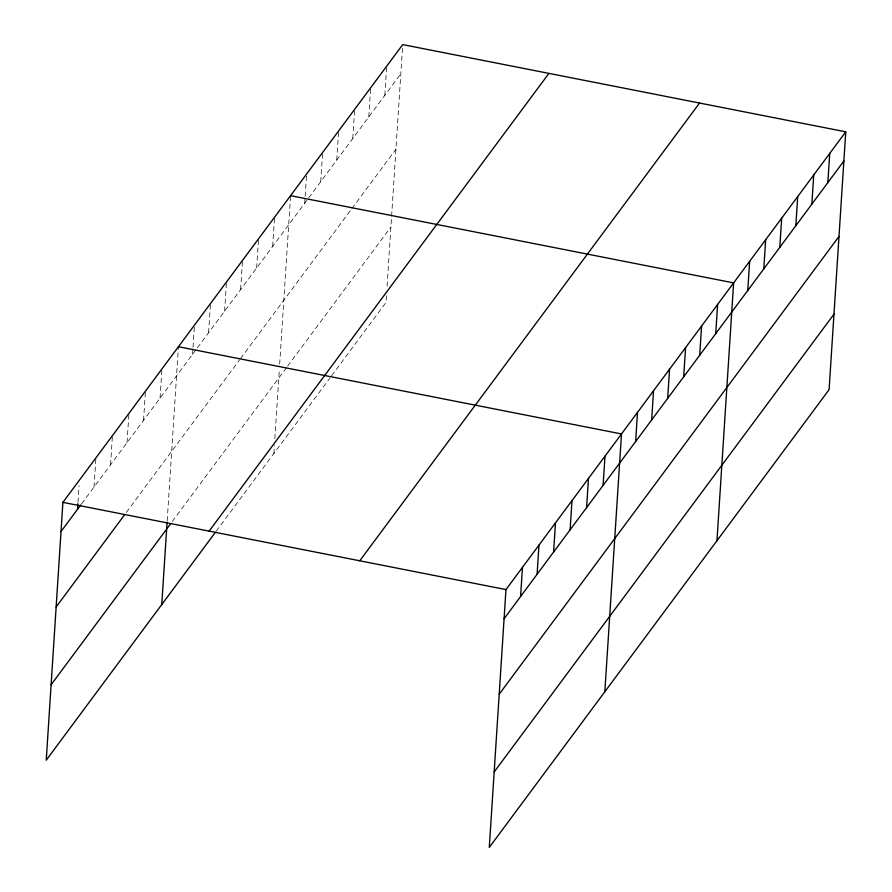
<?xml version="1.0" encoding="UTF-8"?>
<svg xmlns="http://www.w3.org/2000/svg" width="892" height="892" viewBox="0 0 892 892"><rect width="100%" height="100%" fill="white"/><g stroke="black" fill="none" stroke-linecap="round" stroke-linejoin="round"><path stroke-width="0.67" stroke-dasharray="4.46 3.34" d="M77.972 502.352L79.053 485.683M94.028 487.065L95.834 459.28M110.541 464.832L112.336 437.047M127.043 442.599L128.838 414.813M143.545 420.366L145.34 392.58M160.047 398.133L161.931 368.953M167.183 520.761L178.355 348.114M192.572 354.314L192.928 348.761M193.018 347.367L194.367 326.528M208.594 332.738L210.479 303.559M224.606 311.163L226.412 283.366M240.628 289.577L242.512 260.397M256.651 268.001L258.446 240.204M272.662 246.415L274.468 218.629M273.9 453.482L274.424 445.398M274.859 438.652L279.319 369.701M279.675 364.148L290.569 195.66M304.707 203.253L305.064 197.701M305.153 196.307L306.502 175.468M320.719 181.678L322.525 153.892M336.741 160.103L338.625 130.923M352.764 138.516L354.559 110.731M368.775 116.941L370.581 89.144M384.798 95.355L386.593 67.569M386.47 295.687L386.035 302.421L330.765 376.87M387.072 286.254L402.615 45.994M81.651 503.746L196.575 348.917M197.377 347.847L307.907 198.938M308.71 197.868L400.82 73.78M126.285 512.487L239.758 359.632M240.55 358.551L351.08 209.653M351.883 208.572L395.937 149.232M172.256 521.53L286.789 367.236M287.592 366.155L390.908 226.969M216.232 531.164L329.962 377.952"/><path stroke-width="1.34" d="M845.761 131.826L505.965 589.579L489.295 847.4L829.092 389.648L845.761 131.826L402.705 44.6L62.908 502.352L46.239 760.174L215.429 532.245M77.526 509.299L77.883 503.746M161.764 604.542L167.094 522.143M520.582 596.525L522.478 567.345M537.096 574.292L538.98 545.112M553.597 552.059L555.482 522.879M570.1 529.826L571.984 500.646M586.601 507.593L588.486 478.413M603.103 485.36L604.999 456.18M604.821 691.757L621.501 433.947L178.445 346.72M635.628 441.54L637.512 412.36M651.651 419.965L653.535 390.785M667.673 398.378L669.558 369.199M683.685 376.803L685.569 347.624M699.707 355.217L701.591 326.048M715.73 333.641L717.614 304.462M716.956 540.697L733.625 282.887L290.569 195.66M747.764 290.48L749.648 261.3M763.786 268.905L765.671 239.725M779.798 247.318L781.682 218.139M795.82 225.743L797.704 196.563M811.843 204.156L813.727 174.988M827.854 182.581L829.738 153.402M61.024 531.532L80.826 504.85M56.14 606.984L124.635 514.717M51.123 684.721L170.651 523.693M209.118 531.141L548.914 73.389M359.755 560.8L699.551 103.037M504.08 618.758L843.877 161.006M499.208 694.21L838.993 236.458M494.179 771.948L833.964 314.196M62.908 502.352L505.965 589.579"/></g></svg>
